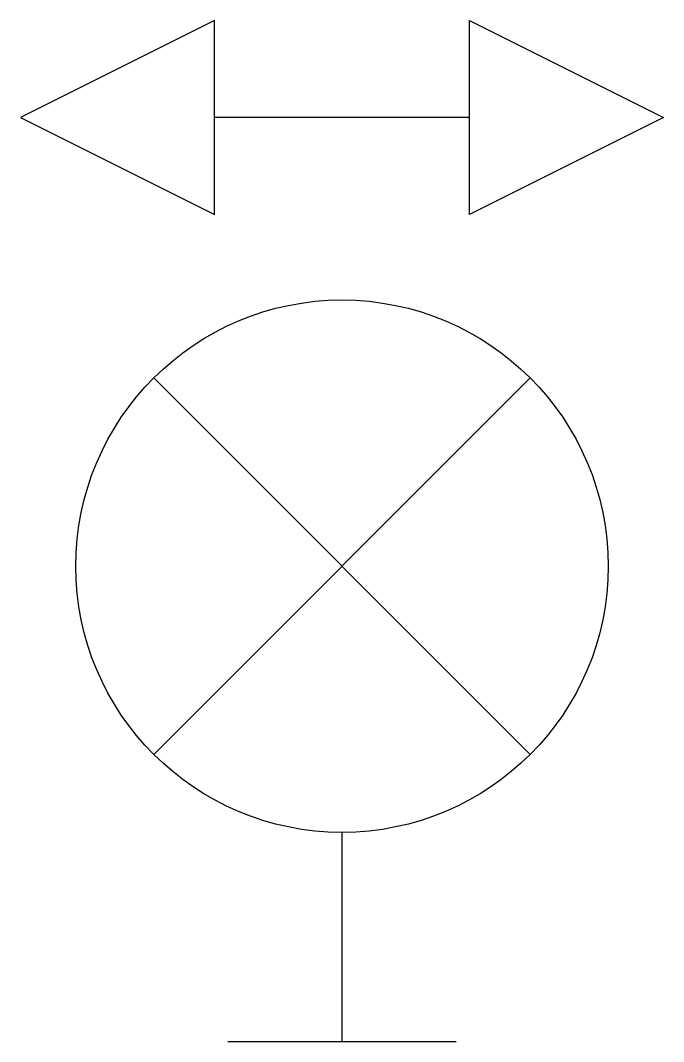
# Model space of a CAD drawing. Extents: x -0.088 to 0.088, y 0 to 0.28.
import ezdxf

# ---------------------------------------------------------------- set-up
doc = ezdxf.new("R2010")
doc.units = 0
doc.header["$MEASUREMENT"] = 0
doc.layers.get('0').update_dxf_attribs({"linetype": 'CONTINUOUS'})

msp = doc.modelspace()

# ---------------------------------------------------------------- linework, layer by layer
at = {"linetype": 'Continuous'}
msp.add_line((0.03497, 0.25313), (-0.03497, 0.25313), dxfattribs=at)
for p, q in [((-0.05156, 0.18177), (0.05156, 0.07865)), ((0.05156, 0.18177), (-0.05156, 0.07865)), ((0, 0.05729), (0, 0)), ((-0.03125, 0), (0.03125, 0))]:
    msp.add_line(p, q)
for points in [[(-0.0881, 0.25313), (-0.03497, 0.22656), (-0.03497, 0.27969)], [(0.0881, 0.25313), (0.03497, 0.22656), (0.03497, 0.27969)]]:
    msp.add_lwpolyline(points, close=True)
msp.add_circle((0, 0.13021), 0.07292)
for points in [[(-0.03497, 0.27969), (-0.0881, 0.25313), (-0.03497, 0.22656), (-0.03497, 0.27969)], [(0.03497, 0.27969), (0.0881, 0.25313), (0.03497, 0.22656), (0.03497, 0.27969)]]:
    msp.add_solid(points)

doc.saveas('drawing.dxf')
